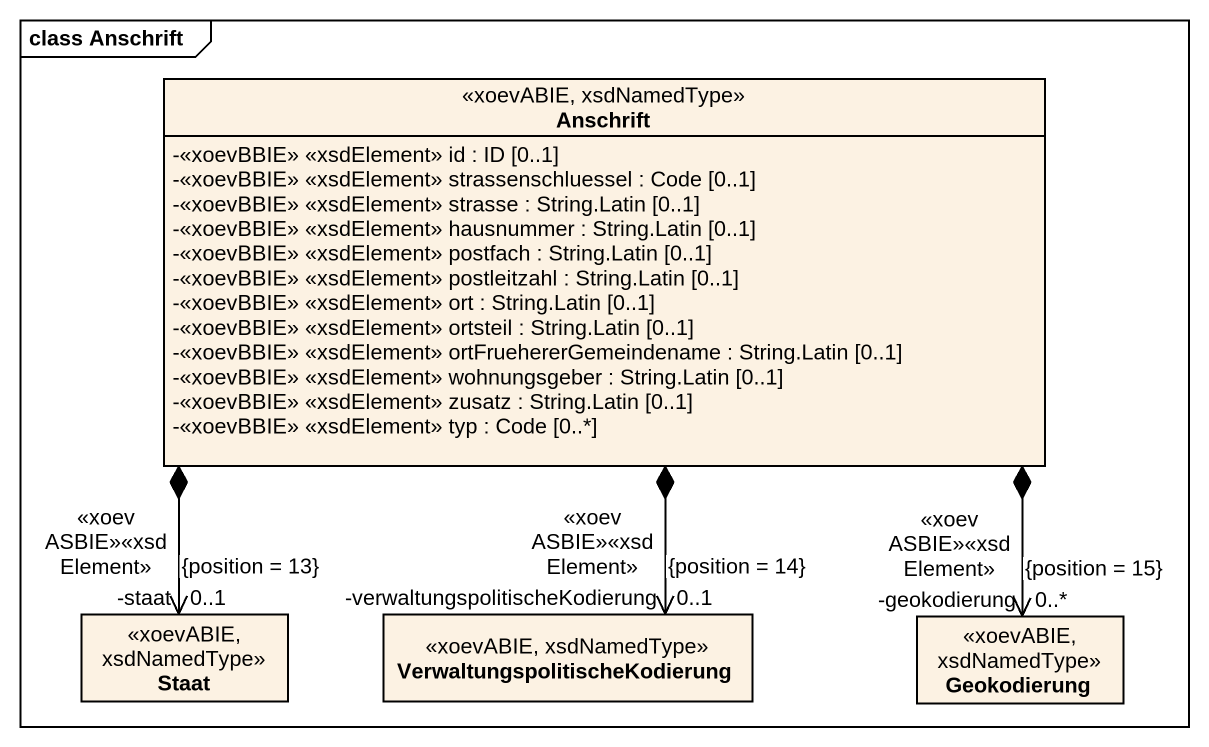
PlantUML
@startuml
mainframe class Anschrift
hide circle
hide empty members
skinparam classAttributeIconSize 0
class Anschrift <<xoevABIE, xsdNamedType>> {
  -<<xoevBBIE>> <<xsdElement>> id : ID [0..1]
  -<<xoevBBIE>> <<xsdElement>> strassenschluessel : Code [0..1]
  -<<xoevBBIE>> <<xsdElement>> strasse : String.Latin [0..1]
  -<<xoevBBIE>> <<xsdElement>> hausnummer : String.Latin [0..1]
  -<<xoevBBIE>> <<xsdElement>> postfach : String.Latin [0..1]
  -<<xoevBBIE>> <<xsdElement>> postleitzahl : String.Latin [0..1]
  -<<xoevBBIE>> <<xsdElement>> ort : String.Latin [0..1]
  -<<xoevBBIE>> <<xsdElement>> ortsteil : String.Latin [0..1]
  -<<xoevBBIE>> <<xsdElement>> ortFruehererGemeindename : String.Latin [0..1]
  -<<xoevBBIE>> <<xsdElement>> wohnungsgeber : String.Latin [0..1]
  -<<xoevBBIE>> <<xsdElement>> zusatz : String.Latin [0..1]
  -<<xoevBBIE>> <<xsdElement>> typ : Code [0..*]
}
class Staat <<xoevABIE, xsdNamedType>>
class "VerwaltungspolitischeKodierung" as VerwaltungspolitischeKodieru <<xoevABIE, xsdNamedType>>
class Geokodierung <<xoevABIE, xsdNamedType>>
Anschrift *--> "-staat\n<<xoevASBIE>><<xsdElement>>\n0..1\n{position = 13}" Staat
Anschrift *--> "-verwaltungspolitischeKodierung\n<<xoevASBIE>><<xsdElement>>\n0..1\n{position = 14}" VerwaltungspolitischeKodieru
Anschrift *--> "-geokodierung\n<<xoevASBIE>><<xsdElement>>\n0..*\n{position = 15}" Geokodierung
@enduml
